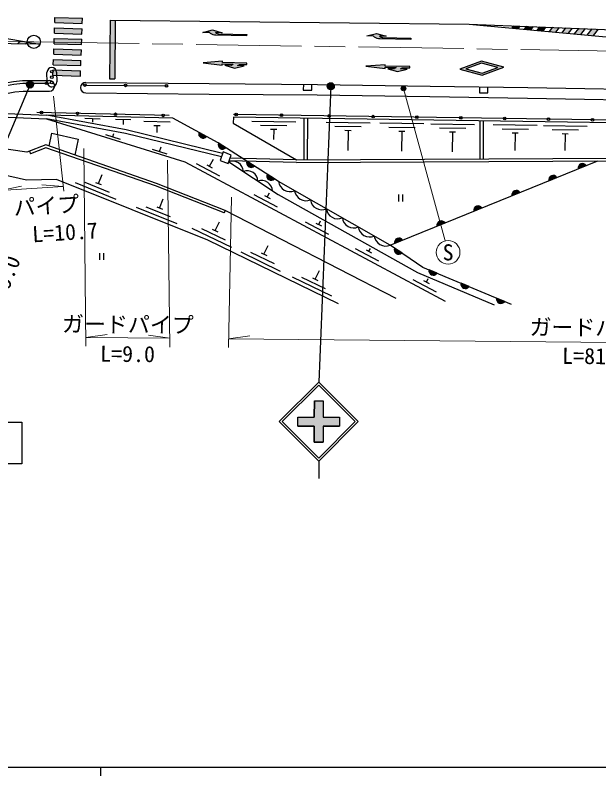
# Model space of a CAD drawing. Units: millimetres at full size, sheet at 1:1000; details may follow other scales. Extents: x 40000 to 680000, y 20000 to 380000.
# Drawn here: x 158292 to 224786, y 204000 to 290740 of the extents above; entities that cross this region are included whole.
import ezdxf
from ezdxf.enums import TextEntityAlignment as Align

# ---------------------------------------------------------------- set-up
doc = ezdxf.new("R2010")
doc.units = ezdxf.units.MM
doc.header["$LTSCALE"] = 1000
doc.linetypes.add('CHAIN', pattern=[18.5, 12, -1.5, 3.5, -1.5])
for name, color, linetype, lineweight in [('M-BGD', 7, 'Continuous', 25), ('M-BGD-HTXT', 7, 'Continuous', 13), ('M-BMK', 2, 'CHAIN', 13), ('M-BMK-SRVR', 3, 'Continuous', 25), ('M-STR-HTXT', 7, 'Continuous', 13), ('M-STR-STRC', 7, 'Continuous', 25), ('M-TTL-BAND', 7, 'Continuous', 25)]:
    doc.layers.add(name, color=color, linetype=linetype, lineweight=lineweight)
doc.styles.add('ＭＳ ゴシック', font='')
doc.styles.get('ＭＳ ゴシック').set_extended_font_data('MS Gothic')

msp = doc.modelspace()

# ---------------------------------------------------------------- hatches: boundary and pattern name
at = {"layer": 'M-BGD'}
for points in [[(180088, 276905, -0.82183), (179217, 277377)], [(182289, 275624, -0.82183), (181456, 276160)], [(185530, 273541, -0.82183), (184696, 274077)], [(222444, 273228, -0.82183), (223362, 273601)], [(187821, 272068, -0.82183), (186987, 272604)], [(219086, 271864, -0.82183), (220004, 272237)], [(214890, 270160, -0.82183), (215808, 270533)], [(210551, 268398, -0.82183), (211469, 268771)], [(206350, 266692, -0.82183), (207268, 267065)], [(201518, 264730, -0.82183), (202436, 265102)], [(202335, 263625, -0.82183), (201516, 264183)], [(206358, 261307, -0.82183), (205444, 261690)], [(210003, 259783, -0.82183), (209088, 260166)], [(214064, 258085, -0.82183), (213149, 258468)]]:
    msp.add_hatch(color=256, dxfattribs=at).paths.add_polyline_path(points)
at = {"layer": 'M-STR-STRC'}
for points in [[(165952, 290389), (162821, 290491), (162800, 289891), (165931, 289789)], [(169695, 290153), (169669, 287554), (169627, 283467), (169027, 283473), (169069, 287563), (169096, 290160)], [(165910, 289190), (162779, 289292), (162758, 288692), (165889, 288590)], [(181118, 288759), (181867, 288746), (180773, 289065), (179668, 288784), (180417, 288771), (180432, 288758), (180552, 288655), (180684, 288573), (180829, 288513), (180981, 288473), (181136, 288459), (184662, 288398), (184664, 288548), (181490, 288602), (181419, 288609), (181308, 288636), (181206, 288688)], [(215575, 289214), (215807, 289505), (215064, 289534), (214862, 289280)], [(217002, 289081), (217293, 289447), (216550, 289476), (216289, 289147)], [(218429, 288948), (218779, 289388), (218036, 289417), (217716, 289014)], [(219856, 288815), (220265, 289330), (219522, 289359), (219142, 288881)], [(221751, 289272), (221008, 289301), (220569, 288749), (221282, 288682)], [(222709, 288549), (223237, 289214), (222494, 289243), (221996, 288616)], [(224723, 289155), (223980, 289184), (223423, 288483), (224136, 288416)], [(165855, 287614), (165847, 287391), (162716, 287493), (162722, 287664), (162737, 288092), (165868, 287991)], [(199812, 288349), (200561, 288336), (199467, 288655), (198362, 288374), (199111, 288362), (199126, 288348), (199246, 288246), (199378, 288163), (199523, 288103), (199675, 288063), (199830, 288049), (203356, 287988), (203358, 288138), (200184, 288192), (200113, 288199), (200002, 288226), (199900, 288278)], [(158924, 287810), (158561, 287460), (159414, 287449), (159655, 287682)], [(165826, 286791), (162695, 286893), (162674, 286294), (165805, 286192)], [(165784, 285592), (162653, 285694), (162632, 285094), (165762, 284992)], [(181887, 285032), (181890, 285182), (183131, 285155), (183002, 285067), (182936, 285009), (182187, 285025), (183280, 284701), (184386, 284976), (183637, 284993), (183728, 285061), (183832, 285108), (183944, 285132), (184015, 285135), (184689, 285120), (184692, 285270), (181893, 285332), (181896, 285482), (179692, 285306)], [(200451, 284647), (200455, 284797), (201695, 284770), (201566, 284682), (201500, 284624), (200751, 284640), (201844, 284316), (202950, 284591), (202201, 284608), (202293, 284676), (202396, 284723), (202508, 284747), (202580, 284750), (203254, 284735), (203257, 284885), (200457, 284947), (200460, 285097), (198257, 284921)], [(162611, 284495), (162589, 283895), (165720, 283793), (165741, 284393)], [(159644, 282615, -1), (160319, 283045, -1)], [(193914, 282429, -1), (194589, 282858, -1)], [(202755, 282498, -1), (202315, 282259, -0.41421), (202415, 282598, -0.41421)], [(192373, 242029), (193373, 242029), (193374, 243889), (195233, 243889), (195233, 244889), (193374, 244889), (193375, 246749), (192375, 246749), (192374, 244889), (190513, 244889), (190513, 243889), (192374, 243889)]]:
    msp.add_hatch(color=256, dxfattribs=at).paths.add_polyline_path(points)
h = msp.add_hatch(color=256, dxfattribs=at)
h.paths.add_polyline_path([(211423, 285497), (208962, 284583), (211496, 283899), (213957, 284813)])
h.paths.add_polyline_path([(213284, 284782), (211486, 284114), (209634, 284614), (211432, 285282)], flags=16)

# ---------------------------------------------------------------- linework, layer by layer
at = {"layer": 'M-BGD'}
for p, q in [((166231, 282775), (175517, 282695)), ((175845, 279298), (160736, 279656)), ((264268, 278190), (183172, 279418)), ((167971, 278903), (166222, 278945)), ((167096, 278924), (167088, 278558)), ((171461, 278821), (169711, 278862)), ((170586, 278841), (170573, 278279)), ((175952, 278546), (172953, 278617)), ((190262, 278561), (185262, 278636)), ((191208, 274249), (191217, 278996)), ((191608, 274252), (191617, 278990)), ((198728, 278432), (193728, 278508)), ((211257, 274360), (211253, 278693)), ((211657, 274362), (211653, 278687)), ((174792, 278123), (174092, 278140)), ((174442, 278131), (174424, 277359)), ((189255, 278126), (186255, 278171)), ((188098, 277693), (187398, 277704)), ((187748, 277699), (187731, 276574)), ((197721, 277998), (194721, 278043)), ((196564, 277565), (195864, 277576)), ((196214, 277570), (196180, 275321)), ((204855, 278340), (199855, 278415)), ((203848, 277905), (200848, 277950)), ((210632, 278252), (205633, 278328)), ((209625, 277817), (206626, 277863)), ((217769, 278144), (212769, 278220)), ((216762, 277709), (213762, 277755)), ((223475, 278058), (218476, 278133)), ((222469, 277623), (219469, 277668)), ((168564, 277131), (170234, 276609)), ((169399, 276870), (169520, 277259)), ((180088, 276905), (179217, 277377)), ((202691, 277472), (201991, 277483)), ((202341, 277478), (202307, 275228)), ((208469, 277385), (207769, 277395)), ((208119, 277390), (208085, 275140)), ((215605, 277277), (214905, 277287)), ((215255, 277282), (215225, 275300)), ((221312, 277190), (220612, 277201)), ((220962, 277196), (220934, 275327)), ((182289, 275624), (181456, 276160)), ((159919, 275225), (160028, 274945)), ((173912, 275461), (175583, 274939)), ((174748, 275200), (174915, 275737)), ((180439, 273517), (180868, 274318)), ((190350, 273945), (182654, 274124)), ((190353, 274245), (182758, 274422)), ((190350, 273945), (262022, 274339)), ((190353, 274245), (262219, 274640)), ((178905, 273828), (181550, 272413)), ((180131, 273682), (180748, 273352)), ((185530, 273541), (184696, 274077)), ((222444, 273228), (223362, 273601)), ((167777, 271547), (168196, 272591)), ((187821, 272068), (186987, 272604)), ((165121, 271644), (169760, 269779)), ((166217, 271689), (169000, 270570)), ((167452, 271677), (168101, 271416)), ((219086, 271864), (220004, 272237)), ((174740, 268747), (175159, 269791)), ((185483, 270309), (188129, 268894)), ((186709, 270164), (187327, 269834)), ((187018, 269999), (187283, 270495)), ((201963, 270277), (201963, 269494)), ((202430, 270277), (202430, 269494)), ((214890, 270160), (215808, 270533)), ((172085, 268845), (176724, 266979)), ((173180, 268889), (175964, 267770)), ((174415, 268878), (175065, 268617)), ((182102, 268191), (182239, 268457)), ((210551, 268398), (211469, 268771)), ((181064, 266180), (181557, 267192)), ((191335, 267180), (193980, 265765)), ((192870, 266869), (193090, 267281)), ((178423, 266466), (182918, 264277)), ((179519, 266432), (182216, 265119)), ((180750, 266334), (181379, 266027)), ((192561, 267034), (193178, 266704)), ((206350, 266692), (207268, 267065)), ((201518, 264730), (202436, 265102)), ((183988, 263756), (188483, 261567)), ((185084, 263723), (187781, 262410)), ((186629, 263471), (187122, 264482)), ((197046, 264125), (199691, 262710)), ((198272, 263980), (198890, 263650)), ((198581, 263815), (198762, 264152)), ((202335, 263625), (201516, 264183)), ((167879, 263619), (167879, 262837)), ((168346, 263619), (168346, 262837)), ((186315, 263624), (186944, 263318)), ((192475, 260625), (192967, 261636)), ((206358, 261307), (205444, 261690)), ((189833, 260910), (194328, 258721)), ((190929, 260877), (193626, 259564)), ((192160, 260778), (192789, 260472)), ((203605, 260618), (206250, 259203)), ((204831, 260472), (205448, 260142)), ((205140, 260307), (205348, 260697)), ((210003, 259783), (209088, 260166)), ((214064, 258085), (213149, 258468))]:
    msp.add_line(p, q, dxfattribs=at)
for points in [[(151743, 280023), (152847, 280882), (153937, 281599), (154961, 282178), (156248, 282759), (157233, 283030), (158080, 283191), (159133, 283279), (162187, 283277)], [(151927, 279786), (153022, 280638), (154093, 281343), (155097, 281910), (156351, 282476), (157301, 282738), (158120, 282893), (159146, 282979), (162187, 282977)], [(166338, 283074), (180398, 282953), (192721, 282853), (205560, 282662), (216690, 282489), (233973, 282187), (265982, 281766)], [(191130, 282866), (191115, 282181), (192094, 282181), (192099, 282858)], [(152480, 279076), (153546, 279905), (154563, 280574), (155505, 281107), (156657, 281627), (157504, 281861), (158242, 282000), (159183, 282079), (162187, 282077)], [(211195, 282574), (211194, 281891), (212144, 281885), (212154, 282559)], [(60311, 281046), (106068, 280259), (132225, 279982), (140024, 279855), (161857, 278930)], [(60315, 281446), (106073, 280659), (132230, 280382), (140036, 280254), (161902, 279328)], [(166328, 281874), (180388, 281753), (192707, 281653), (205541, 281462), (216670, 281289), (233954, 280988), (265966, 280566)], [(201015, 264525), (188298, 271761), (181414, 276187), (176242, 278989), (161902, 279328)], [(181921, 274957), (170950, 277655), (161902, 279328)], [(181783, 274579), (170866, 277263), (161857, 278930)], [(161857, 278930), (177601, 274014), (207290, 258136)], [(260549, 272094), (264350, 277889), (183165, 279118), (183118, 278420), (190353, 274245)], [(162158, 275819), (162469, 277294), (165451, 276612), (165101, 274795)], [(201695, 258416), (182226, 268464), (174382, 271564), (161784, 275949), (159610, 275105), (153097, 276084)], [(162981, 272020), (159591, 271913), (153844, 273211), (153097, 276084)], [(182102, 268191), (174278, 271283), (161790, 275630), (160028, 274945)], [(214860, 257752), (204741, 261984), (201015, 264525), (224674, 274134)], [(182623, 274035), (188236, 270287), (204124, 261413), (212881, 257705)], [(195133, 257829), (180235, 265083), (162981, 272020)]]:
    msp.add_lwpolyline(points, dxfattribs=at)
msp.add_lwpolyline([(181626, 274152), (182554, 273837), (182886, 274790), (181994, 275157)], close=True, dxfattribs=at)
for centre in [(161856, 282978), (166231, 282775), (170874, 282735), (175517, 282695), (161282, 279643), (165403, 279545), (169718, 279443), (175144, 279315), (183479, 279413), (188649, 279335), (194065, 279253), (199065, 279177), (204064, 279102), (209064, 279026), (214063, 278950), (219063, 278875), (224062, 278799)]:
    msp.add_circle(centre, 150, dxfattribs=at)
for centre, radius, start, end in [((162187, 282677), 600, 269.97635, 89.97635), ((166333, 282474), 600, 89.50764, 269.50764), ((179700, 277227), 505, 162.72054, 320.37873), ((181925, 275974), 505, 158.43724, 316.09543), ((183038, 272856), 1250, 3.14153, 109.40174), ((185166, 273891), 505, 158.43724, 316.09543), ((222939, 273324), 505, 33.27327, 190.93146), ((184701, 271746), 1250, 3.14153, 109.40174), ((187457, 272418), 505, 158.43724, 316.09543), ((219582, 271960), 505, 33.27327, 190.93146), ((186365, 270635), 1250, 3.14153, 109.40174), ((189594, 271926), 1306, 187.22949, 293.48969), ((191411, 270892), 1306, 187.22949, 293.48969), ((215386, 270256), 505, 33.27327, 190.93146), ((193227, 269858), 1306, 187.22949, 293.48969), ((211046, 268494), 505, 33.27327, 190.93146), ((195044, 268825), 1306, 187.22949, 293.48969), ((196861, 267791), 1306, 187.22949, 293.48969), ((206846, 266788), 505, 33.27327, 190.93146), ((198677, 266757), 1306, 187.22949, 293.48969), ((200494, 265723), 1306, 187.22949, 293.48969), ((202013, 264825), 505, 33.27327, 190.93146), ((201980, 263985), 505, 156.87326, 314.53145), ((205939, 261589), 505, 168.47785, 326.13604), ((209583, 260065), 505, 168.47785, 326.13604), ((213644, 258367), 505, 168.47785, 326.13604)]:
    msp.add_arc(centre, radius, start, end, dxfattribs=at)
at = {"layer": 'M-BGD-HTXT'}
msp.add_line((202535, 282379), (207264, 264997), dxfattribs=at)
msp.add_circle((207618, 263695), 1350, dxfattribs=at)
at = {"layer": 'M-BMK'}
msp.add_lwpolyline([(60395, 289164), (160405, 287700), (260724, 286115), (360773, 284930), (398553, 284482), (423964, 284158), (442241, 283968), (454161, 283942), (461760, 284124), (470355, 284571), (481325, 285508), (489458, 286539), (497826, 288085), (504529, 289691), (514706, 292601), (525354, 296246), (535314, 300498), (543085, 304220), (550475, 308228), (557884, 312588)], dxfattribs=at)
at = {"layer": 'M-BMK-SRVR'}
msp.add_circle((160405, 287700), 750, dxfattribs=at)
at = {"layer": 'M-STR-HTXT'}
for p, q in [((162650, 281516), (163823, 270690)), ((166119, 275554), (166333, 252990)), ((175653, 274218), (175926, 252901)), ((156617, 270741), (159021, 271238)), ((156617, 270741), (163768, 271202)), ((163768, 271202), (161320, 271386)), ((182575, 252838), (182921, 269974)), ((166323, 253990), (168757, 254309)), ((175914, 253901), (173486, 254265)), ((182596, 253838), (185030, 254157)), ((175914, 253901), (166323, 253990)), ((263996, 253077), (182596, 253838))]:
    msp.add_line(p, q, dxfattribs=at)
at = {"layer": 'M-STR-STRC'}
for p, q in [((162800, 289891), (162821, 290491)), ((162800, 289891), (165931, 289789)), ((162821, 290491), (165952, 290389)), ((165931, 289789), (165952, 290389)), ((169096, 290160), (169027, 283473)), ((169695, 290153), (169627, 283467)), ((210012, 289732), (246415, 286341)), ((162758, 288692), (162779, 289292)), ((162779, 289292), (165910, 289190)), ((165889, 288590), (165910, 289190)), ((179668, 288784), (180773, 289065)), ((180773, 289065), (181867, 288746)), ((215064, 289534), (214862, 289280)), ((215807, 289505), (215575, 289214)), ((216550, 289476), (216289, 289147)), ((217293, 289447), (217002, 289081)), ((218036, 289417), (217716, 289014)), ((218779, 289388), (218429, 288948)), ((219522, 289359), (219142, 288881)), ((220265, 289330), (219856, 288815)), ((221008, 289301), (220569, 288749)), ((221751, 289272), (221282, 288682)), ((222494, 289243), (221996, 288616)), ((223237, 289214), (222709, 288549)), ((223980, 289184), (223423, 288483)), ((224723, 289155), (224136, 288416)), ((162716, 287493), (162737, 288092)), ((162737, 288092), (165868, 287991)), ((162758, 288692), (165889, 288590)), ((165847, 287391), (165868, 287991)), ((180417, 288771), (179668, 288784)), ((180432, 288758), (180417, 288771)), ((180552, 288655), (180432, 288758)), ((180684, 288573), (180552, 288655)), ((180829, 288513), (180684, 288573)), ((180981, 288473), (180829, 288513)), ((181136, 288459), (180981, 288473)), ((181118, 288759), (181206, 288688)), ((181867, 288746), (181118, 288759)), ((184662, 288398), (181136, 288459)), ((181206, 288688), (181308, 288636)), ((181308, 288636), (181419, 288609)), ((181419, 288609), (181490, 288602)), ((181490, 288602), (184664, 288548)), ((184664, 288548), (184662, 288398)), ((198362, 288374), (199467, 288655)), ((199111, 288362), (198362, 288374)), ((199126, 288348), (199111, 288362)), ((199246, 288246), (199126, 288348)), ((199378, 288163), (199246, 288246)), ((199523, 288103), (199378, 288163)), ((199467, 288655), (200561, 288336)), ((199675, 288063), (199523, 288103)), ((199830, 288049), (199675, 288063)), ((199812, 288349), (199900, 288278)), ((200561, 288336), (199812, 288349)), ((203356, 287988), (199830, 288049)), ((199900, 288278), (200002, 288226)), ((200002, 288226), (200113, 288199)), ((200113, 288199), (200184, 288192)), ((200184, 288192), (203358, 288138)), ((203358, 288138), (203356, 287988)), ((158924, 287810), (158561, 287460)), ((159655, 287682), (159414, 287449)), ((162716, 287493), (165847, 287391)), ((162674, 286294), (162695, 286893)), ((162674, 286294), (165805, 286192)), ((162695, 286893), (165826, 286791)), ((165805, 286192), (165826, 286791)), ((162632, 285094), (162653, 285694)), ((162653, 285694), (165784, 285592)), ((165762, 284992), (165784, 285592)), ((181896, 285482), (179692, 285306)), ((181893, 285332), (181896, 285482)), ((211423, 285497), (208962, 284583)), ((213957, 284813), (211423, 285497)), ((162632, 285094), (165762, 284992)), ((179692, 285306), (181887, 285032)), ((181887, 285032), (181890, 285182)), ((181890, 285182), (183131, 285155)), ((184692, 285270), (181893, 285332)), ((182936, 285009), (182187, 285025)), ((182187, 285025), (183280, 284701)), ((183002, 285067), (182936, 285009)), ((183131, 285155), (183002, 285067)), ((183280, 284701), (184386, 284976)), ((183637, 284993), (183728, 285061)), ((184386, 284976), (183637, 284993)), ((183728, 285061), (183832, 285108)), ((183832, 285108), (183944, 285132)), ((183944, 285132), (184015, 285135)), ((184015, 285135), (184689, 285120)), ((184689, 285120), (184692, 285270)), ((200460, 285097), (198257, 284921)), ((198257, 284921), (200451, 284647)), ((200451, 284647), (200455, 284797)), ((200455, 284797), (201695, 284770)), ((200457, 284947), (200460, 285097)), ((203257, 284885), (200457, 284947)), ((201500, 284624), (200751, 284640)), ((200751, 284640), (201844, 284316)), ((201566, 284682), (201500, 284624)), ((201695, 284770), (201566, 284682)), ((201844, 284316), (202950, 284591)), ((202201, 284608), (202293, 284676)), ((202950, 284591), (202201, 284608)), ((202293, 284676), (202396, 284723)), ((202396, 284723), (202508, 284747)), ((202508, 284747), (202580, 284750)), ((202580, 284750), (203254, 284735)), ((203254, 284735), (203257, 284885)), ((208962, 284583), (211496, 283899)), ((211432, 285282), (209634, 284614)), ((209634, 284614), (211486, 284114)), ((213284, 284782), (211432, 285282)), ((211486, 284114), (213284, 284782)), ((211496, 283899), (213957, 284813)), ((161918, 283125), (161911, 284225)), ((162589, 283895), (162611, 284495)), ((162589, 283895), (165720, 283793)), ((162611, 284495), (165741, 284393)), ((163011, 284232), (163018, 283132)), ((165720, 283793), (165741, 284393)), ((159982, 282830), (143748, 244313)), ((169027, 283473), (169627, 283467)), ((194252, 282644), (192873, 248889)), ((188373, 244389), (192873, 248889)), ((188726, 244389), (192873, 248536)), ((197373, 244389), (192873, 248889)), ((197020, 244389), (192873, 248536)), ((192375, 246749), (192374, 244889)), ((192375, 246749), (193375, 246749)), ((193375, 246749), (193374, 244889)), ((190513, 244889), (192374, 244889)), ((193374, 244889), (195233, 244889)), ((131553, 244313), (159053, 244313)), ((159053, 244313), (159053, 239563)), ((188373, 244389), (192873, 239889)), ((188726, 244389), (192873, 240242)), ((190513, 243889), (192374, 243889)), ((192374, 243889), (192373, 242029)), ((192873, 240242), (197020, 244389)), ((192873, 239889), (197373, 244389)), ((193374, 243889), (193373, 242029)), ((193374, 243889), (195233, 243889)), ((192373, 242029), (193373, 242029)), ((159053, 239563), (131553, 239563)), ((192873, 239889), (192873, 237889))]:
    msp.add_line(p, q, dxfattribs=at)
msp.add_lwpolyline([(169096, 290160), (210012, 289732), (225428, 289128), (295703, 285701)], dxfattribs=at)
for points in [[(155545, 288404), (161103, 287427), (154516, 287513)], [(190513, 244889), (192374, 244889), (192375, 246749), (193375, 246749), (193374, 244889), (195233, 244889), (195233, 243889), (193374, 243889), (193373, 242029), (192373, 242029), (192374, 243889), (190513, 243889)]]:
    msp.add_lwpolyline(points, close=True, dxfattribs=at)
for centre, radius in [((162466, 284303), 150), ((162470, 283683), 150), ((159982, 282830), 400), ((162474, 283063), 150), ((194252, 282644), 400), ((202535, 282379), 250)]:
    msp.add_circle(centre, radius, dxfattribs=at)
for centre, start, end in [((162461, 284229), 90.38994, 180.38994), ((162461, 284229), 0.38994, 90.38994), ((162468, 283129), 180.38994, 270.38994), ((162468, 283129), 270.38994, 0.38994)]:
    msp.add_arc(centre, 550, start, end, dxfattribs=at)
at = {"layer": 'M-TTL-BAND'}
for p, q in [((40000, 205000), (579000, 205000)), ((168000, 205000), (168000, 204000))]:
    msp.add_line(p, q, dxfattribs=at)

# ---------------------------------------------------------------- texts
at = {"layer": 'M-BGD-HTXT', "style": 'ＭＳ ゴシック'}
msp.add_text('S', height=1833, dxfattribs=at).set_placement((207618, 263695), align=Align.MIDDLE_CENTER)
at = {"layer": 'M-STR-HTXT', "style": 'ＭＳ ゴシック'}
for s, rotation, p in [('パイプ', 3.687, (161936, 267552)), ('L=10.7', 3.687, (164057, 264522)), ('L=9.0', 68.186, (158310, 259755)), ('ガードパイプ', 359.464, (171115, 254008)), ('ガードパイプ', 359.464, (224382, 253648)), ('L=9.0', 359.464, (171085, 250647)), ('L=81.0', 359.464, (224352, 250399))]:
    msp.add_text(s, height=1833, rotation=rotation, dxfattribs=at).set_placement(p, align=Align.BOTTOM_CENTER)

doc.saveas('drawing.dxf')
